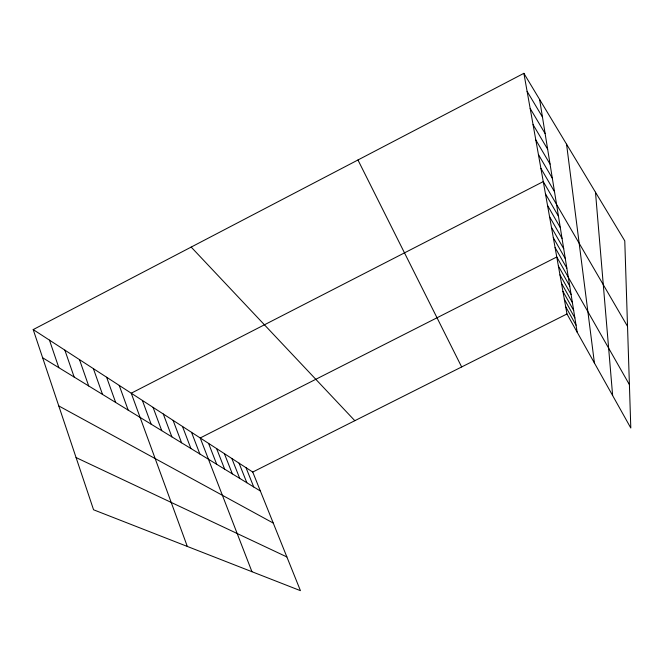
<?xml version="1.0" encoding="UTF-8"?>
<svg xmlns="http://www.w3.org/2000/svg" width="664" height="664" viewBox="0 0 664 664"><rect width="100%" height="100%" fill="white"/><g stroke="black" fill="none" stroke-linecap="round" stroke-linejoin="round"><path stroke-width="1" d="M33.2 329.585L252.735 472.046L300.443 590.669L93.566 509.786L33.2 329.585L523.879 73.33L624.774 240.874L630.8 428.006L566.973 313.972L523.879 73.33M252.735 472.046L566.973 313.972M76.07 457.571L286.881 556.947M58.772 405.928L273.261 523.074M42.645 357.772L260.363 491.02M191.174 247.083L354.825 420.694M527.108 91.366L542.446 116.997M530.163 108.439L545.119 133.555M533.059 124.608L547.651 149.242M535.806 139.946L550.049 164.108M538.421 154.521L552.332 178.234M540.903 168.39L554.498 191.655M627.53 326.381L543.268 181.596L131.24 393.204L187.314 546.439M545.459 193.822L558.466 216.265M547.551 205.516L560.291 227.569M549.551 216.696L562.034 238.376M551.469 227.412L563.703 248.726M553.311 237.679L565.305 258.645M555.071 247.531L566.84 268.156M629.406 384.647L556.772 256.993L200.221 437.966L251.946 571.712M558.399 266.09L569.729 286.051M559.959 274.83L571.09 294.484M561.47 283.246L572.401 302.601M562.923 291.355L573.654 310.412M564.317 299.165L574.875 317.94M565.67 306.702L576.045 325.202M357.954 159.982L461.654 366.951M246.012 467.68L253.731 486.961M239.057 463.165L246.85 482.753M231.844 458.492L239.729 478.387M224.374 453.636L232.342 473.872M216.622 448.607L224.673 469.182M208.571 443.386L216.721 464.31M191.531 432.33L199.856 453.985M182.492 426.462L190.908 448.507M173.088 420.362L181.587 442.805M163.286 413.996L171.876 436.862M153.06 407.364L161.742 430.662M142.387 400.442L151.16 424.188M119.221 385.402L128.169 410.12M106.613 377.227L115.652 402.459M93.392 368.644L102.513 394.416M79.489 359.622L88.702 385.967M64.865 350.135L74.16 377.061M49.46 340.134L58.83 367.682M539.625 99.475L577.174 332.199M566.558 144.196L594.413 363M595.484 192.228L612.64 395.561"/></g></svg>
